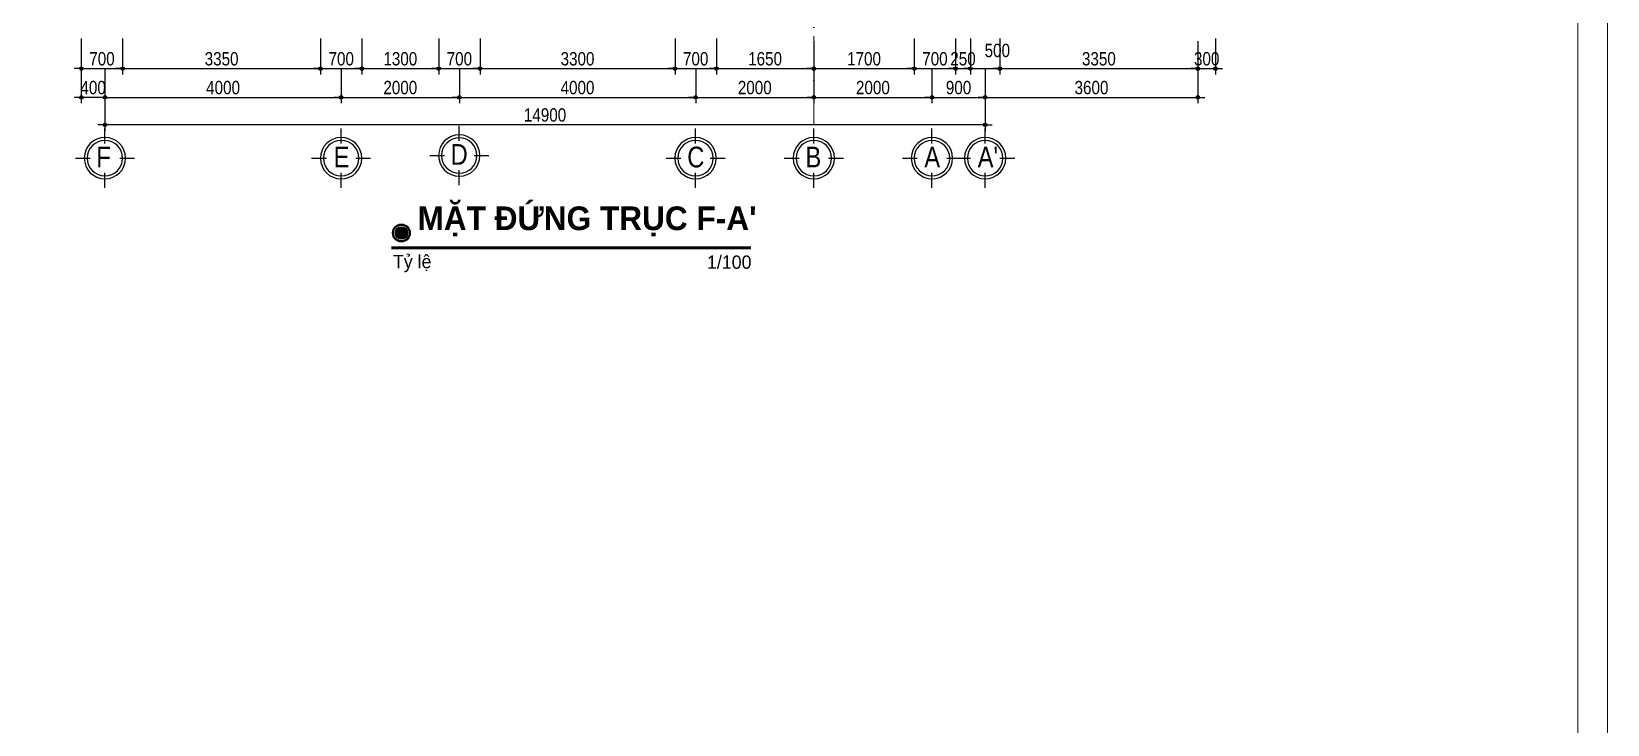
# Model space of a CAD drawing. Extents: x -1107188 to -523840, y 39692 to 514392.
# Drawn here: x -1049866 to -1023188, y 425042 to 436762 of the extents above; entities that cross this region are included whole.
import ezdxf
from ezdxf.enums import TextEntityAlignment as Align

# ---------------------------------------------------------------- set-up
doc = ezdxf.new("R2010")
doc.units = 0
doc.linetypes.add('ACAD_ISO10W100', pattern=[18, 12, -3, 0, -3])
doc.layers.get('0').update_dxf_attribs({"color": 255, "linetype": 'CONTINUOUS'})
doc.layers.get('DEFPOINTS').update_dxf_attribs({"linetype": 'CONTINUOUS'})
doc.layers.add('00-KICH THUOC', color=6, linetype='CONTINUOUS', lineweight=9)
doc.layers.add('TRUC', color=24, linetype='CONTINUOUS', lineweight=0)
for name, color, linetype in [('DIM', 1, 'CONTINUOUS'), ('TAGS', 60, 'CONTINUOUS'), ('TEXT', 7, 'CONTINUOUS')]:
    doc.layers.add(name, color=color, linetype=linetype)
doc.styles.add('HEL-CONDENSE', font='')
doc.styles.add('SO BV', font='', dxfattribs={"height": 200})
doc.styles.get("Standard").update_dxf_attribs({"font": ''})
doc.styles.add('SWISS-CONDENSE', font='')
doc.styles.add('TEN BV', font='', dxfattribs={"height": 350})
doc.styles.add('VNI-HELVE-CONDENSEN', font='')
doc.styles.get('HEL-CONDENSE').set_extended_font_data('VNI-Helve-Condense')
doc.styles.get('SO BV').set_extended_font_data('VNI-Helve-Condense')
doc.styles.get('Standard').set_extended_font_data('VNI-Helve-Condense')
doc.styles.get('SWISS-CONDENSE').set_extended_font_data('VNI-Swiss-Condense')
doc.styles.get('TEN BV').set_extended_font_data('VNI-Helve-Condense', bold=True)
doc.styles.get('VNI-HELVE-CONDENSEN').set_extended_font_data('VNI-Helve-Condense')
doc.dimstyles.new('D100', dxfattribs={"dimtxt": 225, "dimasz": 1.2, "dimexe": 100, "dimexo": 0, "dimgap": 50, "dimtad": 1, "dimdec": 0, "dimzin": 13, "dimdsep": 46, "dimtxsty": 'HEL-CONDENSE', "dimblk": 'D50', "dimcen": 0, "dimclrd": 1, "dimclre": 1, "dimclrt": 7, "dimadec": 0, "dimazin": 0, "dimtfac": 1, "dimtdec": 0, "dimtmove": 0, "dimatfit": 3, "dimldrblk": 'D50', "dimfxl": 1, "dimtolj": 1, "dimtzin": 13, "dimarcsym": 0})
doc.dimstyles.get("Standard").update_dxf_attribs({"dimtxt": 0.18, "dimasz": 0.18, "dimexe": 0.18, "dimexo": 0.0625, "dimgap": 0.09, "dimtad": 0, "dimtih": 1, "dimtoh": 1, "dimdec": 4, "dimzin": 0, "dimdsep": 46, "dimtxsty": 'Standard', "dimcen": 0.09, "dimadec": 0, "dimazin": 0, "dimtfac": 1, "dimtdec": 4, "dimtofl": 0, "dimtmove": 0, "dimatfit": 3, "dimfxl": 1, "dimtolj": 1, "dimtzin": 0, "dimarcsym": 0})

# ---------------------------------------------------------------- blocks, each defined once
blk = doc.blocks.new('D50')
at = {"layer": 'DIM'}
blk.add_hatch(color=256, dxfattribs=at).paths.add_polyline_path([(25, 0, 1), (-25, 0, 1)])
blk.add_line((25, 0), (100, 0), dxfattribs=at)
blk.add_circle((0, 0), 25, dxfattribs=at)
blk = doc.blocks.new('*D915')
at = {"layer": 'DEFPOINTS', "color": 0, "transparency": 16777216}
for p in [(-1048623, 436135), (-1044623, 436135), (-1044623, 435649)]:
    blk.add_point(p, dxfattribs=at)
at = {"layer": 'DIM', "color": 1, "lineweight": -2, "transparency": 16777216}
for p, q in [((-1048623, 436135), (-1048623, 435549)), ((-1044623, 436135), (-1044623, 435549)), ((-1048622, 435649), (-1044625, 435649))]:
    blk.add_line(p, q, dxfattribs=at)
at = {"layer": 'DIM', "color": 1, "lineweight": -2, "transparency": 16777216, "xscale": 1.199999999999999, "yscale": 1.199999999999999, "zscale": 1.199999999999999, "rotation": 180}
blk.add_blockref('D50', (-1048623, 435649), dxfattribs=at)
at = {"layer": 'DIM', "color": 1, "lineweight": -2, "transparency": 16777216, "xscale": 1.199999999999999, "yscale": 1.199999999999999, "zscale": 1.199999999999999}
blk.add_blockref('D50', (-1044623, 435649), dxfattribs=at)
at = {"layer": 'DIM', "color": 7, "transparency": 16777216, "insert": (-1046623, 435813), "char_height": 225, "attachment_point": 5, "style": 'HEL-CONDENSE'}
blk.add_mtext('\\A1;4000', dxfattribs=at)
blk = doc.blocks.new('*D916')
at = {"layer": 'DEFPOINTS', "color": 0, "transparency": 16777216}
for p in [(-1044623, 436135), (-1042623, 436135), (-1042623, 435649)]:
    blk.add_point(p, dxfattribs=at)
at = {"layer": 'DIM', "color": 1, "lineweight": -2, "transparency": 16777216}
for p, q in [((-1044623, 436135), (-1044623, 435549)), ((-1042623, 436135), (-1042623, 435549)), ((-1044622, 435649), (-1042625, 435649))]:
    blk.add_line(p, q, dxfattribs=at)
at = {"layer": 'DIM', "color": 1, "lineweight": -2, "transparency": 16777216, "xscale": 1.199999999999999, "yscale": 1.199999999999999, "zscale": 1.199999999999999, "rotation": 180}
blk.add_blockref('D50', (-1044623, 435649), dxfattribs=at)
at = {"layer": 'DIM', "color": 1, "lineweight": -2, "transparency": 16777216, "xscale": 1.199999999999999, "yscale": 1.199999999999999, "zscale": 1.199999999999999}
blk.add_blockref('D50', (-1042623, 435649), dxfattribs=at)
at = {"layer": 'DIM', "color": 7, "transparency": 16777216, "insert": (-1043623, 435813), "char_height": 225, "attachment_point": 5, "style": 'HEL-CONDENSE'}
blk.add_mtext('\\A1;2000', dxfattribs=at)
blk = doc.blocks.new('*D917')
at = {"layer": 'DEFPOINTS', "color": 0, "transparency": 16777216}
for p in [(-1042623, 436135), (-1038623, 436135), (-1038623, 435649)]:
    blk.add_point(p, dxfattribs=at)
at = {"layer": 'DIM', "color": 1, "lineweight": -2, "transparency": 16777216}
for p, q in [((-1042623, 436135), (-1042623, 435549)), ((-1038623, 436135), (-1038623, 435549)), ((-1042622, 435649), (-1038625, 435649))]:
    blk.add_line(p, q, dxfattribs=at)
at = {"layer": 'DIM', "color": 1, "lineweight": -2, "transparency": 16777216, "xscale": 1.199999999999999, "yscale": 1.199999999999999, "zscale": 1.199999999999999, "rotation": 180}
blk.add_blockref('D50', (-1042623, 435649), dxfattribs=at)
at = {"layer": 'DIM', "color": 1, "lineweight": -2, "transparency": 16777216, "xscale": 1.199999999999999, "yscale": 1.199999999999999, "zscale": 1.199999999999999}
blk.add_blockref('D50', (-1038623, 435649), dxfattribs=at)
at = {"layer": 'DIM', "color": 7, "transparency": 16777216, "insert": (-1040623, 435813), "char_height": 225, "attachment_point": 5, "style": 'HEL-CONDENSE'}
blk.add_mtext('\\A1;4000', dxfattribs=at)
blk = doc.blocks.new('*D918')
at = {"layer": 'DEFPOINTS', "color": 0, "transparency": 16777216}
for p in [(-1038623, 436135), (-1036623, 436135), (-1036623, 435649)]:
    blk.add_point(p, dxfattribs=at)
at = {"layer": 'DIM', "color": 1, "lineweight": -2, "transparency": 16777216}
for p, q in [((-1038623, 436135), (-1038623, 435549)), ((-1036623, 436135), (-1036623, 435549)), ((-1038622, 435649), (-1036625, 435649))]:
    blk.add_line(p, q, dxfattribs=at)
at = {"layer": 'DIM', "color": 1, "lineweight": -2, "transparency": 16777216, "xscale": 1.199999999999999, "yscale": 1.199999999999999, "zscale": 1.199999999999999, "rotation": 180}
blk.add_blockref('D50', (-1038623, 435649), dxfattribs=at)
at = {"layer": 'DIM', "color": 1, "lineweight": -2, "transparency": 16777216, "xscale": 1.199999999999999, "yscale": 1.199999999999999, "zscale": 1.199999999999999}
blk.add_blockref('D50', (-1036623, 435649), dxfattribs=at)
at = {"layer": 'DIM', "color": 7, "transparency": 16777216, "insert": (-1037623, 435813), "char_height": 225, "attachment_point": 5, "style": 'HEL-CONDENSE'}
blk.add_mtext('\\A1;2000', dxfattribs=at)
blk = doc.blocks.new('*D919')
at = {"layer": 'DEFPOINTS', "color": 0, "transparency": 16777216}
for p in [(-1048623, 436135), (-1033723, 436135), (-1048623, 435185)]:
    blk.add_point(p, dxfattribs=at)
at = {"layer": 'DIM', "color": 1, "lineweight": -2, "transparency": 16777216}
for p, q in [((-1048623, 436135), (-1048623, 435085)), ((-1033723, 436135), (-1033723, 435085)), ((-1033725, 435185), (-1048622, 435185))]:
    blk.add_line(p, q, dxfattribs=at)
at = {"layer": 'DIM', "color": 1, "lineweight": -2, "transparency": 16777216, "xscale": 1.199999999999999, "yscale": 1.199999999999999, "zscale": 1.199999999999999, "rotation": 180}
blk.add_blockref('D50', (-1048623, 435185), dxfattribs=at)
at = {"layer": 'DIM', "color": 1, "lineweight": -2, "transparency": 16777216, "xscale": 1.199999999999999, "yscale": 1.199999999999999, "zscale": 1.199999999999999}
blk.add_blockref('D50', (-1033723, 435185), dxfattribs=at)
at = {"layer": 'DIM', "color": 7, "transparency": 16777216, "insert": (-1041173, 435350), "char_height": 225, "attachment_point": 5, "style": 'HEL-CONDENSE'}
blk.add_mtext('\\A1;14900', dxfattribs=at)
blk = doc.blocks.new('A$C206177D3')
at = {"layer": 'TAGS', "ltscale": 1000}
for p, q in [((-37, 240), (-37, 490)), ((-287, -10), (-537, -10)), ((-37, -510), (-37, -260)), ((463, -10), (213, -10))]:
    blk.add_line(p, q, dxfattribs=at)
blk.add_circle((-37, -10), 350, dxfattribs=at)
at = {"layer": 'TAGS', "color": 254, "ltscale": 1000}
blk.add_circle((-37, -10), 300, dxfattribs=at)
at = {"layer": 'TAGS', "ltscale": 1000, "style": 'VNI-HELVE-CONDENSEN'}
blk.add_attdef('A', text='', height=350, dxfattribs=at).set_placement((-38, -166), align=Align.CENTER)
blk = doc.blocks.new('*D920')
at = {"layer": 'DEFPOINTS', "color": 0, "transparency": 16777216}
for p in [(-1036623, 436135), (-1034623, 436135), (-1034623, 435649)]:
    blk.add_point(p, dxfattribs=at)
at = {"layer": 'DIM', "color": 1, "lineweight": -2, "transparency": 16777216}
for p, q in [((-1036623, 436135), (-1036623, 435549)), ((-1034623, 436135), (-1034623, 435549)), ((-1036622, 435649), (-1034625, 435649))]:
    blk.add_line(p, q, dxfattribs=at)
at = {"layer": 'DIM', "color": 1, "lineweight": -2, "transparency": 16777216, "xscale": 1.199999999999999, "yscale": 1.199999999999999, "zscale": 1.199999999999999, "rotation": 180}
blk.add_blockref('D50', (-1036623, 435649), dxfattribs=at)
at = {"layer": 'DIM', "color": 1, "lineweight": -2, "transparency": 16777216, "xscale": 1.199999999999999, "yscale": 1.199999999999999, "zscale": 1.199999999999999}
blk.add_blockref('D50', (-1034623, 435649), dxfattribs=at)
at = {"layer": 'DIM', "color": 7, "transparency": 16777216, "insert": (-1035623, 435813), "char_height": 225, "attachment_point": 5, "style": 'HEL-CONDENSE'}
blk.add_mtext('\\A1;2000', dxfattribs=at)
blk = doc.blocks.new('*D921')
at = {"layer": 'DEFPOINTS', "color": 0, "transparency": 16777216}
for p in [(-1034623, 436135), (-1033723, 436135), (-1033723, 435649)]:
    blk.add_point(p, dxfattribs=at)
at = {"layer": 'DIM', "color": 1, "lineweight": -2, "transparency": 16777216}
for p, q in [((-1034623, 436135), (-1034623, 435549)), ((-1033723, 436135), (-1033723, 435549)), ((-1034622, 435649), (-1033725, 435649))]:
    blk.add_line(p, q, dxfattribs=at)
at = {"layer": 'DIM', "color": 1, "lineweight": -2, "transparency": 16777216, "xscale": 1.199999999999999, "yscale": 1.199999999999999, "zscale": 1.199999999999999, "rotation": 180}
blk.add_blockref('D50', (-1034623, 435649), dxfattribs=at)
at = {"layer": 'DIM', "color": 1, "lineweight": -2, "transparency": 16777216, "xscale": 1.199999999999999, "yscale": 1.199999999999999, "zscale": 1.199999999999999}
blk.add_blockref('D50', (-1033723, 435649), dxfattribs=at)
at = {"layer": 'DIM', "color": 7, "transparency": 16777216, "insert": (-1034173, 435813), "char_height": 225, "attachment_point": 5, "style": 'HEL-CONDENSE'}
blk.add_mtext('\\A1;900', dxfattribs=at)
blk = doc.blocks.new('*D922')
at = {"layer": 'DEFPOINTS', "color": 0, "transparency": 16777216}
for p in [(-1049023, 436035), (-1048623, 436135), (-1049023, 435649)]:
    blk.add_point(p, dxfattribs=at)
at = {"layer": 'DIM', "color": 1, "lineweight": -2, "transparency": 16777216}
for p, q in [((-1049023, 436035), (-1049023, 435549)), ((-1048623, 436135), (-1048623, 435549)), ((-1048625, 435649), (-1049022, 435649))]:
    blk.add_line(p, q, dxfattribs=at)
at = {"layer": 'DIM', "color": 1, "lineweight": -2, "transparency": 16777216, "xscale": 1.199999999999999, "yscale": 1.199999999999999, "zscale": 1.199999999999999, "rotation": 180}
blk.add_blockref('D50', (-1049023, 435649), dxfattribs=at)
at = {"layer": 'DIM', "color": 1, "lineweight": -2, "transparency": 16777216, "xscale": 1.199999999999999, "yscale": 1.199999999999999, "zscale": 1.199999999999999}
blk.add_blockref('D50', (-1048623, 435649), dxfattribs=at)
at = {"layer": 'DIM', "color": 7, "transparency": 16777216, "insert": (-1048823, 435813), "char_height": 225, "attachment_point": 5, "style": 'HEL-CONDENSE'}
blk.add_mtext('\\A1;400', dxfattribs=at)
blk = doc.blocks.new('*D923')
at = {"layer": 'DEFPOINTS', "color": 0, "transparency": 16777216}
for p in [(-1033723, 436135), (-1030123, 436135), (-1030123, 435649)]:
    blk.add_point(p, dxfattribs=at)
at = {"layer": 'DIM', "color": 1, "lineweight": -2, "transparency": 16777216}
for p, q in [((-1033723, 436135), (-1033723, 435549)), ((-1030123, 436135), (-1030123, 435549)), ((-1033722, 435649), (-1030125, 435649))]:
    blk.add_line(p, q, dxfattribs=at)
at = {"layer": 'DIM', "color": 1, "lineweight": -2, "transparency": 16777216, "xscale": 1.199999999999999, "yscale": 1.199999999999999, "zscale": 1.199999999999999, "rotation": 180}
blk.add_blockref('D50', (-1033723, 435649), dxfattribs=at)
at = {"layer": 'DIM', "color": 1, "lineweight": -2, "transparency": 16777216, "xscale": 1.199999999999999, "yscale": 1.199999999999999, "zscale": 1.199999999999999}
blk.add_blockref('D50', (-1030123, 435649), dxfattribs=at)
at = {"layer": 'DIM', "color": 7, "transparency": 16777216, "insert": (-1031923, 435813), "char_height": 225, "attachment_point": 5, "style": 'HEL-CONDENSE'}
blk.add_mtext('\\A1;3600', dxfattribs=at)
blk = doc.blocks.new('*D1001')
at = {"layer": 'DEFPOINTS', "color": 0, "linetype": 'Continuous', "transparency": 16777216}
for p in [(-1049023, 436647), (-1048323, 436647), (-1048323, 436135)]:
    blk.add_point(p, dxfattribs=at)
at = {"layer": 'DIM', "color": 1, "linetype": 'Continuous', "lineweight": -2, "transparency": 16777216}
for p, q in [((-1049023, 436647), (-1049023, 436035)), ((-1048323, 436647), (-1048323, 436035)), ((-1049022, 436135), (-1048325, 436135))]:
    blk.add_line(p, q, dxfattribs=at)
at = {"layer": 'DIM', "color": 1, "linetype": 'Continuous', "lineweight": -2, "transparency": 16777216, "xscale": 1.199999999999999, "yscale": 1.199999999999999, "zscale": 1.199999999999999, "rotation": 180}
blk.add_blockref('D50', (-1049023, 436135), dxfattribs=at)
at = {"layer": 'DIM', "color": 1, "linetype": 'Continuous', "lineweight": -2, "transparency": 16777216, "xscale": 1.199999999999999, "yscale": 1.199999999999999, "zscale": 1.199999999999999}
blk.add_blockref('D50', (-1048323, 436135), dxfattribs=at)
at = {"layer": 'DIM', "color": 7, "linetype": 'Continuous', "transparency": 16777216, "insert": (-1048673, 436300), "char_height": 225, "attachment_point": 5, "style": 'HEL-CONDENSE'}
blk.add_mtext('\\A1;700', dxfattribs=at)
blk = doc.blocks.new('*D1002')
at = {"layer": 'DEFPOINTS', "color": 0, "linetype": 'Continuous', "transparency": 16777216}
for p in [(-1048323, 436647), (-1044973, 436647), (-1044973, 436135)]:
    blk.add_point(p, dxfattribs=at)
at = {"layer": 'DIM', "color": 1, "linetype": 'Continuous', "lineweight": -2, "transparency": 16777216}
for p, q in [((-1048323, 436647), (-1048323, 436035)), ((-1044973, 436647), (-1044973, 436035)), ((-1048322, 436135), (-1044975, 436135))]:
    blk.add_line(p, q, dxfattribs=at)
at = {"layer": 'DIM', "color": 1, "linetype": 'Continuous', "lineweight": -2, "transparency": 16777216, "xscale": 1.199999999999999, "yscale": 1.199999999999999, "zscale": 1.199999999999999, "rotation": 180}
blk.add_blockref('D50', (-1048323, 436135), dxfattribs=at)
at = {"layer": 'DIM', "color": 1, "linetype": 'Continuous', "lineweight": -2, "transparency": 16777216, "xscale": 1.199999999999999, "yscale": 1.199999999999999, "zscale": 1.199999999999999}
blk.add_blockref('D50', (-1044973, 436135), dxfattribs=at)
at = {"layer": 'DIM', "color": 7, "linetype": 'Continuous', "transparency": 16777216, "insert": (-1046648, 436300), "char_height": 225, "attachment_point": 5, "style": 'HEL-CONDENSE'}
blk.add_mtext('\\A1;3350', dxfattribs=at)
blk = doc.blocks.new('*D1003')
at = {"layer": 'DEFPOINTS', "color": 0, "linetype": 'Continuous', "transparency": 16777216}
for p in [(-1044973, 436647), (-1044273, 436647), (-1044273, 436135)]:
    blk.add_point(p, dxfattribs=at)
at = {"layer": 'DIM', "color": 1, "linetype": 'Continuous', "lineweight": -2, "transparency": 16777216}
for p, q in [((-1044973, 436647), (-1044973, 436035)), ((-1044273, 436647), (-1044273, 436035)), ((-1044972, 436135), (-1044275, 436135))]:
    blk.add_line(p, q, dxfattribs=at)
at = {"layer": 'DIM', "color": 1, "linetype": 'Continuous', "lineweight": -2, "transparency": 16777216, "xscale": 1.199999999999999, "yscale": 1.199999999999999, "zscale": 1.199999999999999, "rotation": 180}
blk.add_blockref('D50', (-1044973, 436135), dxfattribs=at)
at = {"layer": 'DIM', "color": 1, "linetype": 'Continuous', "lineweight": -2, "transparency": 16777216, "xscale": 1.199999999999999, "yscale": 1.199999999999999, "zscale": 1.199999999999999}
blk.add_blockref('D50', (-1044273, 436135), dxfattribs=at)
at = {"layer": 'DIM', "color": 7, "linetype": 'Continuous', "transparency": 16777216, "insert": (-1044623, 436300), "char_height": 225, "attachment_point": 5, "style": 'HEL-CONDENSE'}
blk.add_mtext('\\A1;700', dxfattribs=at)
blk = doc.blocks.new('*D1004')
at = {"layer": 'DEFPOINTS', "color": 0, "linetype": 'Continuous', "transparency": 16777216}
for p in [(-1044273, 436647), (-1042973, 436647), (-1042973, 436135)]:
    blk.add_point(p, dxfattribs=at)
at = {"layer": 'DIM', "color": 1, "linetype": 'Continuous', "lineweight": -2, "transparency": 16777216}
for p, q in [((-1044273, 436647), (-1044273, 436035)), ((-1042973, 436647), (-1042973, 436035)), ((-1044272, 436135), (-1042975, 436135))]:
    blk.add_line(p, q, dxfattribs=at)
at = {"layer": 'DIM', "color": 1, "linetype": 'Continuous', "lineweight": -2, "transparency": 16777216, "xscale": 1.199999999999999, "yscale": 1.199999999999999, "zscale": 1.199999999999999, "rotation": 180}
blk.add_blockref('D50', (-1044273, 436135), dxfattribs=at)
at = {"layer": 'DIM', "color": 1, "linetype": 'Continuous', "lineweight": -2, "transparency": 16777216, "xscale": 1.199999999999999, "yscale": 1.199999999999999, "zscale": 1.199999999999999}
blk.add_blockref('D50', (-1042973, 436135), dxfattribs=at)
at = {"layer": 'DIM', "color": 7, "linetype": 'Continuous', "transparency": 16777216, "insert": (-1043623, 436300), "char_height": 225, "attachment_point": 5, "style": 'HEL-CONDENSE'}
blk.add_mtext('\\A1;1300', dxfattribs=at)
blk = doc.blocks.new('*D1016')
at = {"layer": 'DEFPOINTS', "color": 0, "linetype": 'Continuous', "transparency": 16777216}
for p in [(-1042973, 436647), (-1042273, 436647), (-1042273, 436135)]:
    blk.add_point(p, dxfattribs=at)
at = {"layer": 'DIM', "color": 1, "linetype": 'Continuous', "lineweight": -2, "transparency": 16777216}
for p, q in [((-1042973, 436647), (-1042973, 436035)), ((-1042273, 436647), (-1042273, 436035)), ((-1042972, 436135), (-1042275, 436135))]:
    blk.add_line(p, q, dxfattribs=at)
at = {"layer": 'DIM', "color": 1, "linetype": 'Continuous', "lineweight": -2, "transparency": 16777216, "xscale": 1.199999999999999, "yscale": 1.199999999999999, "zscale": 1.199999999999999, "rotation": 180}
blk.add_blockref('D50', (-1042973, 436135), dxfattribs=at)
at = {"layer": 'DIM', "color": 1, "linetype": 'Continuous', "lineweight": -2, "transparency": 16777216, "xscale": 1.199999999999999, "yscale": 1.199999999999999, "zscale": 1.199999999999999}
blk.add_blockref('D50', (-1042273, 436135), dxfattribs=at)
at = {"layer": 'DIM', "color": 7, "linetype": 'Continuous', "transparency": 16777216, "insert": (-1042623, 436300), "char_height": 225, "attachment_point": 5, "style": 'HEL-CONDENSE'}
blk.add_mtext('\\A1;700', dxfattribs=at)
blk = doc.blocks.new('*D1017')
at = {"layer": 'DEFPOINTS', "color": 0, "linetype": 'Continuous', "transparency": 16777216}
for p in [(-1042273, 436647), (-1038973, 436647), (-1038973, 436135)]:
    blk.add_point(p, dxfattribs=at)
at = {"layer": 'DIM', "color": 1, "linetype": 'Continuous', "lineweight": -2, "transparency": 16777216}
for p, q in [((-1042273, 436647), (-1042273, 436035)), ((-1038973, 436647), (-1038973, 436035)), ((-1042272, 436135), (-1038975, 436135))]:
    blk.add_line(p, q, dxfattribs=at)
at = {"layer": 'DIM', "color": 1, "linetype": 'Continuous', "lineweight": -2, "transparency": 16777216, "xscale": 1.199999999999999, "yscale": 1.199999999999999, "zscale": 1.199999999999999, "rotation": 180}
blk.add_blockref('D50', (-1042273, 436135), dxfattribs=at)
at = {"layer": 'DIM', "color": 1, "linetype": 'Continuous', "lineweight": -2, "transparency": 16777216, "xscale": 1.199999999999999, "yscale": 1.199999999999999, "zscale": 1.199999999999999}
blk.add_blockref('D50', (-1038973, 436135), dxfattribs=at)
at = {"layer": 'DIM', "color": 7, "linetype": 'Continuous', "transparency": 16777216, "insert": (-1040623, 436300), "char_height": 225, "attachment_point": 5, "style": 'HEL-CONDENSE'}
blk.add_mtext('\\A1;3300', dxfattribs=at)
blk = doc.blocks.new('*D1018')
at = {"layer": 'DEFPOINTS', "color": 0, "linetype": 'Continuous', "transparency": 16777216}
for p in [(-1038973, 436647), (-1038273, 436647), (-1038273, 436135)]:
    blk.add_point(p, dxfattribs=at)
at = {"layer": 'DIM', "color": 1, "linetype": 'Continuous', "lineweight": -2, "transparency": 16777216}
for p, q in [((-1038973, 436647), (-1038973, 436035)), ((-1038273, 436647), (-1038273, 436035)), ((-1038972, 436135), (-1038275, 436135))]:
    blk.add_line(p, q, dxfattribs=at)
at = {"layer": 'DIM', "color": 1, "linetype": 'Continuous', "lineweight": -2, "transparency": 16777216, "xscale": 1.199999999999999, "yscale": 1.199999999999999, "zscale": 1.199999999999999, "rotation": 180}
blk.add_blockref('D50', (-1038973, 436135), dxfattribs=at)
at = {"layer": 'DIM', "color": 1, "linetype": 'Continuous', "lineweight": -2, "transparency": 16777216, "xscale": 1.199999999999999, "yscale": 1.199999999999999, "zscale": 1.199999999999999}
blk.add_blockref('D50', (-1038273, 436135), dxfattribs=at)
at = {"layer": 'DIM', "color": 7, "linetype": 'Continuous', "transparency": 16777216, "insert": (-1038623, 436300), "char_height": 225, "attachment_point": 5, "style": 'HEL-CONDENSE'}
blk.add_mtext('\\A1;700', dxfattribs=at)
blk = doc.blocks.new('*D1019')
at = {"layer": 'DEFPOINTS', "color": 0, "linetype": 'Continuous', "transparency": 16777216}
for p in [(-1038273, 436647), (-1036623, 436597), (-1036623, 436135)]:
    blk.add_point(p, dxfattribs=at)
at = {"layer": 'DIM', "color": 1, "linetype": 'Continuous', "lineweight": -2, "transparency": 16777216}
for p, q in [((-1038273, 436647), (-1038273, 436035)), ((-1036623, 436597), (-1036623, 436035)), ((-1038272, 436135), (-1036625, 436135))]:
    blk.add_line(p, q, dxfattribs=at)
at = {"layer": 'DIM', "color": 1, "linetype": 'Continuous', "lineweight": -2, "transparency": 16777216, "xscale": 1.199999999999999, "yscale": 1.199999999999999, "zscale": 1.199999999999999, "rotation": 180}
blk.add_blockref('D50', (-1038273, 436135), dxfattribs=at)
at = {"layer": 'DIM', "color": 1, "linetype": 'Continuous', "lineweight": -2, "transparency": 16777216, "xscale": 1.199999999999999, "yscale": 1.199999999999999, "zscale": 1.199999999999999}
blk.add_blockref('D50', (-1036623, 436135), dxfattribs=at)
at = {"layer": 'DIM', "color": 7, "linetype": 'Continuous', "transparency": 16777216, "insert": (-1037448, 436300), "char_height": 225, "attachment_point": 5, "style": 'HEL-CONDENSE'}
blk.add_mtext('\\A1;1650', dxfattribs=at)
blk = doc.blocks.new('*D1020')
at = {"layer": 'DEFPOINTS', "color": 0, "linetype": 'Continuous', "transparency": 16777216}
for p in [(-1036623, 436597), (-1034923, 436647), (-1034923, 436135)]:
    blk.add_point(p, dxfattribs=at)
at = {"layer": 'DIM', "color": 1, "linetype": 'Continuous', "lineweight": -2, "transparency": 16777216}
for p, q in [((-1036623, 436597), (-1036623, 436035)), ((-1034923, 436647), (-1034923, 436035)), ((-1036622, 436135), (-1034925, 436135))]:
    blk.add_line(p, q, dxfattribs=at)
at = {"layer": 'DIM', "color": 1, "linetype": 'Continuous', "lineweight": -2, "transparency": 16777216, "xscale": 1.199999999999999, "yscale": 1.199999999999999, "zscale": 1.199999999999999, "rotation": 180}
blk.add_blockref('D50', (-1036623, 436135), dxfattribs=at)
at = {"layer": 'DIM', "color": 1, "linetype": 'Continuous', "lineweight": -2, "transparency": 16777216, "xscale": 1.199999999999999, "yscale": 1.199999999999999, "zscale": 1.199999999999999}
blk.add_blockref('D50', (-1034923, 436135), dxfattribs=at)
at = {"layer": 'DIM', "color": 7, "linetype": 'Continuous', "transparency": 16777216, "insert": (-1035773, 436300), "char_height": 225, "attachment_point": 5, "style": 'HEL-CONDENSE'}
blk.add_mtext('\\A1;1700', dxfattribs=at)
blk = doc.blocks.new('*D1021')
at = {"layer": 'DEFPOINTS', "color": 0, "linetype": 'Continuous', "transparency": 16777216}
for p in [(-1034923, 436647), (-1034223, 436647), (-1034223, 436135)]:
    blk.add_point(p, dxfattribs=at)
at = {"layer": 'DIM', "color": 1, "linetype": 'Continuous', "lineweight": -2, "transparency": 16777216}
for p, q in [((-1034923, 436647), (-1034923, 436035)), ((-1034223, 436647), (-1034223, 436035)), ((-1034922, 436135), (-1034225, 436135))]:
    blk.add_line(p, q, dxfattribs=at)
at = {"layer": 'DIM', "color": 1, "linetype": 'Continuous', "lineweight": -2, "transparency": 16777216, "xscale": 1.199999999999999, "yscale": 1.199999999999999, "zscale": 1.199999999999999, "rotation": 180}
blk.add_blockref('D50', (-1034923, 436135), dxfattribs=at)
at = {"layer": 'DIM', "color": 1, "linetype": 'Continuous', "lineweight": -2, "transparency": 16777216, "xscale": 1.199999999999999, "yscale": 1.199999999999999, "zscale": 1.199999999999999}
blk.add_blockref('D50', (-1034223, 436135), dxfattribs=at)
at = {"layer": 'DIM', "color": 7, "linetype": 'Continuous', "transparency": 16777216, "insert": (-1034573, 436300), "char_height": 225, "attachment_point": 5, "style": 'HEL-CONDENSE'}
blk.add_mtext('\\A1;700', dxfattribs=at)
blk = doc.blocks.new('*D1022')
at = {"layer": 'DEFPOINTS', "color": 0, "linetype": 'Continuous', "transparency": 16777216}
for p in [(-1034223, 436647), (-1033973, 436647), (-1033973, 436135)]:
    blk.add_point(p, dxfattribs=at)
at = {"layer": 'DIM', "color": 1, "linetype": 'Continuous', "lineweight": -2, "transparency": 16777216}
for p, q in [((-1034223, 436647), (-1034223, 436035)), ((-1033973, 436647), (-1033973, 436035)), ((-1034222, 436135), (-1033975, 436135))]:
    blk.add_line(p, q, dxfattribs=at)
at = {"layer": 'DIM', "color": 1, "linetype": 'Continuous', "lineweight": -2, "transparency": 16777216, "xscale": 1.199999999999999, "yscale": 1.199999999999999, "zscale": 1.199999999999999, "rotation": 180}
blk.add_blockref('D50', (-1034223, 436135), dxfattribs=at)
at = {"layer": 'DIM', "color": 1, "linetype": 'Continuous', "lineweight": -2, "transparency": 16777216, "xscale": 1.199999999999999, "yscale": 1.199999999999999, "zscale": 1.199999999999999}
blk.add_blockref('D50', (-1033973, 436135), dxfattribs=at)
at = {"layer": 'DIM', "color": 7, "linetype": 'Continuous', "transparency": 16777216, "insert": (-1034098, 436300), "char_height": 225, "attachment_point": 5, "style": 'HEL-CONDENSE'}
blk.add_mtext('\\A1;250', dxfattribs=at)
blk = doc.blocks.new('*D1023')
at = {"layer": 'DEFPOINTS', "color": 0, "linetype": 'Continuous', "transparency": 16777216}
for p in [(-1033973, 436647), (-1033473, 436647), (-1033473, 436135)]:
    blk.add_point(p, dxfattribs=at)
at = {"layer": 'DIM', "color": 1, "linetype": 'Continuous', "lineweight": -2, "transparency": 16777216}
for p, q in [((-1033973, 436647), (-1033973, 436035)), ((-1033473, 436647), (-1033473, 436035)), ((-1033972, 436135), (-1033475, 436135))]:
    blk.add_line(p, q, dxfattribs=at)
at = {"layer": 'DIM', "color": 1, "linetype": 'Continuous', "lineweight": -2, "transparency": 16777216, "xscale": 1.199999999999999, "yscale": 1.199999999999999, "zscale": 1.199999999999999, "rotation": 180}
blk.add_blockref('D50', (-1033973, 436135), dxfattribs=at)
at = {"layer": 'DIM', "color": 1, "linetype": 'Continuous', "lineweight": -2, "transparency": 16777216, "xscale": 1.199999999999999, "yscale": 1.199999999999999, "zscale": 1.199999999999999}
blk.add_blockref('D50', (-1033473, 436135), dxfattribs=at)
at = {"layer": 'DIM', "color": 7, "linetype": 'Continuous', "transparency": 16777216, "insert": (-1033517, 436441), "char_height": 225, "attachment_point": 5, "style": 'HEL-CONDENSE'}
blk.add_mtext('\\A1;500', dxfattribs=at)
blk = doc.blocks.new('*D1024')
at = {"layer": 'DEFPOINTS', "color": 0, "linetype": 'Continuous', "transparency": 16777216}
for p in [(-1033473, 436647), (-1030123, 436597), (-1030123, 436135)]:
    blk.add_point(p, dxfattribs=at)
at = {"layer": 'DIM', "color": 1, "linetype": 'Continuous', "lineweight": -2, "transparency": 16777216}
for p, q in [((-1033473, 436647), (-1033473, 436035)), ((-1030123, 436597), (-1030123, 436035)), ((-1033472, 436135), (-1030125, 436135))]:
    blk.add_line(p, q, dxfattribs=at)
at = {"layer": 'DIM', "color": 1, "linetype": 'Continuous', "lineweight": -2, "transparency": 16777216, "xscale": 1.199999999999999, "yscale": 1.199999999999999, "zscale": 1.199999999999999, "rotation": 180}
blk.add_blockref('D50', (-1033473, 436135), dxfattribs=at)
at = {"layer": 'DIM', "color": 1, "linetype": 'Continuous', "lineweight": -2, "transparency": 16777216, "xscale": 1.199999999999999, "yscale": 1.199999999999999, "zscale": 1.199999999999999}
blk.add_blockref('D50', (-1030123, 436135), dxfattribs=at)
at = {"layer": 'DIM', "color": 7, "linetype": 'Continuous', "transparency": 16777216, "insert": (-1031798, 436300), "char_height": 225, "attachment_point": 5, "style": 'HEL-CONDENSE'}
blk.add_mtext('\\A1;3350', dxfattribs=at)
blk = doc.blocks.new('*D1025')
at = {"layer": 'DEFPOINTS', "color": 0, "linetype": 'Continuous', "transparency": 16777216}
for p in [(-1030123, 436597), (-1029823, 436647), (-1029823, 436135)]:
    blk.add_point(p, dxfattribs=at)
at = {"layer": 'DIM', "color": 1, "linetype": 'Continuous', "lineweight": -2, "transparency": 16777216}
for p, q in [((-1030123, 436597), (-1030123, 436035)), ((-1029823, 436647), (-1029823, 436035)), ((-1030122, 436135), (-1029825, 436135))]:
    blk.add_line(p, q, dxfattribs=at)
at = {"layer": 'DIM', "color": 1, "linetype": 'Continuous', "lineweight": -2, "transparency": 16777216, "xscale": 1.199999999999999, "yscale": 1.199999999999999, "zscale": 1.199999999999999, "rotation": 180}
blk.add_blockref('D50', (-1030123, 436135), dxfattribs=at)
at = {"layer": 'DIM', "color": 1, "linetype": 'Continuous', "lineweight": -2, "transparency": 16777216, "xscale": 1.199999999999999, "yscale": 1.199999999999999, "zscale": 1.199999999999999}
blk.add_blockref('D50', (-1029823, 436135), dxfattribs=at)
at = {"layer": 'DIM', "color": 7, "linetype": 'Continuous', "transparency": 16777216, "insert": (-1029973, 436300), "char_height": 225, "attachment_point": 5, "style": 'HEL-CONDENSE'}
blk.add_mtext('\\A1;300', dxfattribs=at)
blk = doc.blocks.new('KHUNGTEN')
at = {"color": 3, "linetype": 'Continuous'}
for points in [[(-593653, 217892), (-593653, 277292), (-509653, 277292), (-509653, 217892), (-593653, 217892)], [(-593153, 218392), (-593153, 276792), (-510153, 276792), (-510153, 218392)]]:
    blk.add_lwpolyline(points, close=True, dxfattribs=at)
at = {"style": 'TEN BV'}
for tag, p in [('TEB_BV', (-518299, 222628)), ('LOAI_BV', (-511918, 220684)), ('TL', (-512164, 219751))]:
    blk.add_attdef(tag, p, '', height=350, dxfattribs=at)
at = {"style": 'SO BV'}
for tag, p in [('SOBV', (-510673, 221020)), ('TONGSOBV', (-510673, 220591))]:
    blk.add_attdef(tag, text='', height=200, dxfattribs=at).set_placement(p, align=Align.CENTER)

msp = doc.modelspace()

# ---------------------------------------------------------------- hatches: boundary and pattern name
at = {"layer": 'DIM', "linetype": 'ByBlock'}
msp.add_hatch(color=1, dxfattribs=at).paths.add_polyline_path([(-1043500.186, 433354.779, 1), (-1043709.226, 433354.779, 1)])

# ---------------------------------------------------------------- linework, layer by layer
at = {"layer": 'TEXT', "color": 7, "linetype": 'ByBlock', "const_width": 48.75}
msp.add_lwpolyline([(-1037687.882, 433103.012), (-1042590.491, 433103.012), (-1037687.882, 433103.012), (-1043774.694, 433103.012)], dxfattribs=at)
at = {"layer": 'TEXT', "color": 7, "linetype": 'ByBlock'}
for radius in [150.491, 133.77, 104.52]:
    msp.add_circle((-1043604.706, 433354.779), radius, dxfattribs=at)
at = {"layer": 'TRUC', "linetype": 'ACAD_ISO10W100', "ltscale": 50}
msp.add_lwpolyline([(-1036623.323, 451082.878), (-1036623.323, 434970.571)], dxfattribs=at)

# ---------------------------------------------------------------- block references
at = {"layer": '00-KICH THUOC'}
msp.add_blockref('KHUNGTEN', (-513535.14, 177700), dxfattribs=at)
at = {"layer": 'TAGS', "ltscale": 1000}
ref = msp.add_blockref('A$C206177D3', (-1048659.945, 434630.982), dxfattribs=dict(at, xscale=-1))
ref.add_attrib('A', 'F', dxfattribs={"color": 7, "ltscale": 1000, "height": 350, "style": 'VNI-HELVE-CONDENSEN'}).set_placement((-1048645.907, 434465.343), align=Align.CENTER)
ref = msp.add_blockref('A$C206177D3', (-1044661.991, 434629.867), dxfattribs=dict(at, xscale=-1))
ref.add_attrib('A', 'E', dxfattribs={"color": 7, "ltscale": 1000, "height": 350, "style": 'VNI-HELVE-CONDENSEN'}).set_placement((-1044619.02, 434464.229), align=Align.CENTER)
ref = msp.add_blockref('A$C206177D3', (-1042661.955, 434674.701), dxfattribs=dict(at, xscale=-1))
ref.add_attrib('A', 'D', dxfattribs={"color": 7, "ltscale": 1000, "height": 350, "style": 'VNI-HELVE-CONDENSEN'}).set_placement((-1042626.451, 434509.063), align=Align.CENTER)
ref = msp.add_blockref('A$C206177D3', (-1038661.99, 434630.424), dxfattribs=dict(at, xscale=-1))
ref.add_attrib('A', 'C', dxfattribs={"color": 7, "ltscale": 1000, "height": 350, "style": 'VNI-HELVE-CONDENSEN'}).set_placement((-1038620.886, 434464.786), align=Align.CENTER)
ref = msp.add_blockref('A$C206177D3', (-1036659.945, 434630.424), dxfattribs=dict(at, xscale=-1))
ref.add_attrib('A', 'B', dxfattribs={"color": 7, "ltscale": 1000, "height": 350, "style": 'VNI-HELVE-CONDENSEN'}).set_placement((-1036630.974, 434464.786), align=Align.CENTER)
ref = msp.add_blockref('A$C206177D3', (-1034659.945, 434630.424), dxfattribs=dict(at, xscale=-1))
ref.add_attrib('A', 'A', dxfattribs={"color": 7, "ltscale": 1000, "height": 350, "style": 'VNI-HELVE-CONDENSEN'}).set_placement((-1034618.841, 434464.786), align=Align.CENTER)
ref = msp.add_blockref('A$C206177D3', (-1033759.945, 434630.424), dxfattribs=dict(at, xscale=-1))
ref.add_attrib('A', "A'", dxfattribs={"color": 7, "ltscale": 1000, "height": 350, "style": 'VNI-HELVE-CONDENSEN'}).set_placement((-1033676.841, 434464.786), align=Align.CENTER)

# ---------------------------------------------------------------- texts
at = {"layer": 'TEXT', "color": 7, "insert": (-1043332.276, 433803.611), "char_height": 400, "attachment_point": 1, "style": 'SWISS-CONDENSE'}
msp.add_mtext("{\\fVNI-Avo|b1|i0|c0|p2;MAËT ÑÖÙNG TRUÏC F-A'}", dxfattribs=at)
at = {"layer": 'TEXT', "color": 7, "linetype": 'ByBlock', "char_height": 225, "attachment_point": 1, "style": 'SWISS-CONDENSE'}
for s, insert in [('{\\fVNI-Avo|b0|i0|c0|p2;Tyû leä}', (-1043747.674, 432984.145)), ('{\\fVNI-Avo|b0|i0|c0|p2;1/100}', (-1038431.601, 432974.172))]:
    msp.add_mtext(s, dxfattribs=dict(at, insert=insert))

# ---------------------------------------------------------------- dimensions: what is measured, and where the dimension line sits
at = {"layer": 'DIM', "linetype": 'Continuous'}
dim = msp.add_linear_dim(base=(-1048323.323, 436135.431), p1=(-1049023.323, 436647.41), p2=(-1048323.323, 436647.41), dimstyle='D100', dxfattribs=at)
dim.commit()
dim.dimension.update_dxf_attribs({"geometry": '*D1001', "text_midpoint": (-1048673.323, 436300.331)})
for base, p1, p2, picture, middle in [((-1044973.323, 436135.431), (-1048323.323, 436647.41), (-1044973.323, 436647.41), '*D1002', (-1046648.323, 436300.331)), ((-1044273.323, 436135.431), (-1044973.323, 436647.41), (-1044273.323, 436647.41), '*D1003', (-1044623.323, 436300.331)), ((-1042973.323, 436135.431), (-1044273.323, 436647.41), (-1042973.323, 436647.41), '*D1004', (-1043623.323, 436300.331)), ((-1042273.323, 436135.431), (-1042973.323, 436647.41), (-1042273.323, 436647.41), '*D1016', (-1042623.323, 436300.331)), ((-1038973.323, 436135.431), (-1042273.323, 436647.41), (-1038973.323, 436647.41), '*D1017', (-1040623.323, 436300.331)), ((-1038273.323, 436135.431), (-1038973.323, 436647.41), (-1038273.323, 436647.41), '*D1018', (-1038623.323, 436300.331)), ((-1036623.323, 436135.431), (-1038273.323, 436647.41), (-1036623.323, 436597.41), '*D1019', (-1037448.323, 436300.331)), ((-1034923.323, 436135.431), (-1036623.323, 436597.41), (-1034923.323, 436647.41), '*D1020', (-1035773.323, 436300.331)), ((-1034223.323, 436135.431), (-1034923.323, 436647.41), (-1034223.323, 436647.41), '*D1021', (-1034573.323, 436300.331)), ((-1030123.323, 436135.431), (-1033473.323, 436647.41), (-1030123.323, 436597.41), '*D1024', (-1031798.323, 436300.331))]:
    dim = msp.add_linear_dim(base=base, p1=p1, p2=p2, dimstyle='D100', override={"dimtmove": 1}, dxfattribs=at)
    dim.commit()
    dim.dimension.update_dxf_attribs({"geometry": picture, "text_midpoint": middle})
for base, p1, p2, picture, middle in [((-1033973.323, 436135.431), (-1034223.323, 436647.41), (-1033973.323, 436647.41), '*D1022', (-1034098.323, 436135.431)), ((-1033473.323, 436135.431), (-1033973.323, 436647.41), (-1033473.323, 436647.41), '*D1023', (-1033517.413, 436276.04)), ((-1029823.323, 436135.431), (-1030123.323, 436597.41), (-1029823.323, 436647.41), '*D1025', (-1029973.323, 436135.431))]:
    dim = msp.add_linear_dim(base=base, p1=p1, p2=p2, dimstyle='D100', override={"dimtmove": 1}, dxfattribs=at)
    dim.commit()
    dim.dimension.update_dxf_attribs({"geometry": picture, "text_midpoint": middle, "dimtype": 160})
at = {"layer": 'DIM'}
dim = msp.add_linear_dim(base=(-1049023.323, 435648.581), p1=(-1048623.323, 436135.431), p2=(-1049023.323, 436035.431), angle=180, dimstyle='Standard', override={"dimtxt": 225, "dimasz": 1.2, "dimexe": 100, "dimexo": 0, "dimgap": 50, "dimtad": 1, "dimtih": 0, "dimtoh": 0, "dimdec": 2, "dimzin": 13, "dimtxsty": 'HEL-CONDENSE', "dimblk": 'D50', "dimcen": 0, "dimclrd": 1, "dimclre": 1, "dimclrt": 7, "dimtdec": 2, "dimtofl": 1, "dimldrblk": 'D50', "dimtzin": 13}, dxfattribs=at)
dim.commit()
dim.dimension.update_dxf_attribs({"geometry": '*D922', "text_midpoint": (-1048823.323, 435648.581), "dimtype": 160})
for p1, p2, distance, picture, middle in [((-1048623.323, 436135.431), (-1044623.323, 436135.431), -486.851, '*D915', (-1046623.323, 435813.481)), ((-1033723.323, 436135.431), (-1048623.323, 436135.431), 950.072, '*D919', (-1041173.323, 435350.259))]:
    dim = msp.add_aligned_dim(p1=p1, p2=p2, distance=distance, dimstyle='D100', dxfattribs=at)
    dim.commit()
    dim.dimension.update_dxf_attribs({"geometry": picture, "text_midpoint": middle})
for base, p1, p2, dimstyle, override, picture, middle in [((-1042623.323, 435648.581), (-1044623.323, 436135.431), (-1042623.323, 436135.431), 'D100', {"dimtmove": 1}, '*D916', (-1043623.323, 435813.481)), ((-1038623.323, 435648.581), (-1042623.323, 436135.431), (-1038623.323, 436135.431), 'D100', {"dimtmove": 1}, '*D917', (-1040623.323, 435813.481)), ((-1036623.323, 435648.581), (-1038623.323, 436135.431), (-1036623.323, 436135.431), 'D100', {"dimtmove": 1}, '*D918', (-1037623.323, 435813.481)), ((-1034623.323, 435648.581), (-1036623.323, 436135.431), (-1034623.323, 436135.431), 'D100', {"dimtmove": 1}, '*D920', (-1035623.323, 435813.481)), ((-1033723.323, 435648.581), (-1034623.323, 436135.431), (-1033723.323, 436135.431), 'D100', {"dimtmove": 1}, '*D921', (-1034173.323, 435813.481)), ((-1030123.323, 435648.581), (-1033723.323, 436135.431), (-1030123.323, 436135.431), 'Standard', {"dimtxt": 225, "dimasz": 1.2, "dimexe": 100, "dimexo": 0, "dimgap": 50, "dimtad": 1, "dimtih": 0, "dimtoh": 0, "dimdec": 2, "dimzin": 13, "dimtxsty": 'HEL-CONDENSE', "dimblk": 'D50', "dimcen": 0, "dimclrd": 1, "dimclre": 1, "dimclrt": 7, "dimtdec": 2, "dimtofl": 1, "dimldrblk": 'D50', "dimtzin": 13}, '*D923', (-1031923.323, 435813.481))]:
    dim = msp.add_linear_dim(base=base, p1=p1, p2=p2, angle=180, dimstyle=dimstyle, override=override, dxfattribs=at)
    dim.commit()
    dim.dimension.update_dxf_attribs({"geometry": picture, "text_midpoint": middle})

doc.saveas('drawing.dxf')
